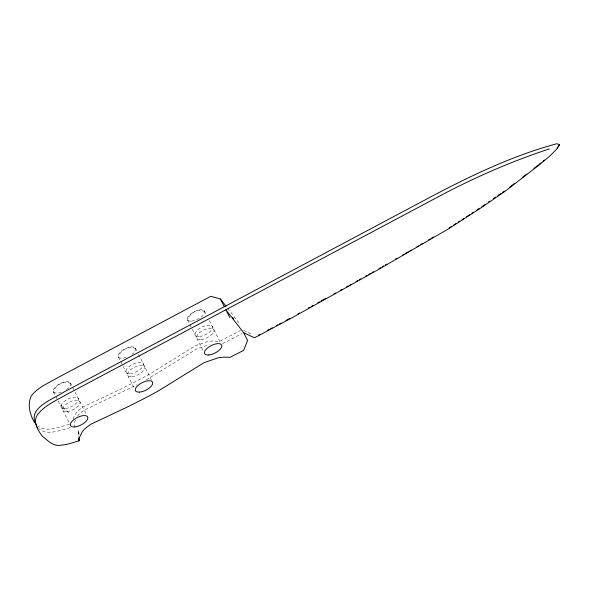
<?xml version="1.0" encoding="UTF-8"?>
<svg xmlns="http://www.w3.org/2000/svg" width="589" height="589" viewBox="0 0 589 589"><rect width="100%" height="100%" fill="white"/><g stroke="black" fill="none" stroke-linecap="round" stroke-linejoin="round"><path stroke-width="0.44" stroke-dasharray="2.94 2.21" d="M73.029 419.147L74.251 416.048L77.733 410.813L82.615 407.109L120.178 389.381L140.337 379.132L150.07 373.809L195.202 345.861L207.784 341.495L212.828 340.913L219.432 341.399L240.511 330.51M75.502 419.905L74.589 422.225L74.972 424.286L73.816 426.031M62.066 406.889L61.712 405.004L61.712 406.992L62.125 406.8L69.531 413.515M77.534 416.136L79.287 413.898L84.175 410.187L137.046 384.764M146.389 379.75L196.755 348.938L209.338 344.572M222.613 343.637L242.064 333.588M69.458 424.242C59.599 426.797 47.473 432.724 38.064 426.252M70.26 427.555C60.247 430.235 47.54 436.118 38.403 428.461M243.684 330.385L252.99 334.699M204.817 311.691C198.787 307.995 189.216 313.024 187.641 319.694L187.965 320.747M135.713 348.806C129.676 345.102 120.104 350.131 118.529 356.801L118.853 357.854M70.813 383.653C64.783 379.949 55.211 384.978 53.628 391.648L53.96 392.701M227.656 308.349L238.243 321.977L239.797 325.054M204.435 310.926L206.069 314.165M209.309 320.578L220.338 342.4M187.574 319.974L203.072 350.639M135.323 348.033L136.957 351.272M138.57 354.46L152.043 381.127M118.463 357.089L133.961 387.753M70.422 382.879L86.325 414.354M53.57 391.935L69.06 422.6M78.978 434.586L78.477 429.918L78.72 436.184M78.86 431.98L78.955 434.491M61.337 392.215A9.579 4.175 -26.8 0 1 53.916 388.806A9.579 4.175 -26.8 0 1 67.735 381.716A9.579 4.175 -26.8 0 1 66.461 389.587M126.237 357.368A9.579 4.175 -26.8 0 1 118.72 354.114A9.579 4.175 -26.8 0 1 132.238 346.855A9.579 4.175 -26.8 0 1 131.995 354.276M199.494 336.496A9.579 4.175 -26.8 0 0 212.533 327.366A9.579 4.175 -26.8 0 0 199.31 328.655A9.579 4.175 -26.8 0 0 199.494 336.496M130.383 373.603A9.579 4.175 -26.8 0 0 143.422 364.481A9.579 4.175 -26.8 0 0 130.198 365.769A9.579 4.175 -26.8 0 0 130.383 373.603M65.489 408.457A9.579 4.175 -26.8 0 0 78.528 399.327A9.579 4.175 -26.8 0 0 65.305 400.616A9.579 4.175 -26.8 0 0 65.489 408.457M191.719 321.101A9.579 4.175 -26.8 0 0 204.758 311.979A9.579 4.175 -26.8 0 0 191.535 313.267A9.579 4.175 -26.8 0 0 191.719 321.101M201.048 339.573A9.579 4.175 -26.8 0 0 214.087 330.444A9.579 4.175 -26.8 0 0 200.864 331.74A9.579 4.175 -26.8 0 0 201.048 339.573M131.936 376.688A9.579 4.175 -26.8 0 0 144.975 367.558A9.579 4.175 -26.8 0 0 131.759 368.847A9.579 4.175 -26.8 0 0 131.936 376.688M67.043 411.534A9.579 4.175 -26.8 0 0 80.082 402.405A9.579 4.175 -26.8 0 0 66.859 403.693A9.579 4.175 -26.8 0 0 67.043 411.534"/><path stroke-width="0.88" d="M549.346 148.914C510.803 161.585 473.497 177.937 437.737 197.079L65.674 395.013C55.66 400.785 44.322 405.512 37.247 415.098C32.682 422.21 37.954 430.36 42.29 436.154C47.834 440.543 53.555 447.125 61.462 445.07C67.455 444.805 73.095 442.457 78.823 440.852L78.823 438.864L82.151 431.965L84.426 429.057L90.61 424.352L128.91 406.285L148.722 396.213L158.176 391.044L203.875 362.758L218.32 357.759L224.063 357.103L230.004 357.346L243.64 350.374L247.571 340.442L243.684 332.748L225.859 309.792L229.747 317.493M36.363 424.787C26.026 408.177 54.166 398.746 64.12 391.935L436.184 193.995C474.808 173.88 514.683 155.025 556.848 143.723L559.55 144.71L556.679 149.194L549.22 156.615L538.987 165.067L505.274 191.131L481.876 207.262L448.42 228.893L377.564 270.027L290.856 318.399L254.544 337.777L243.684 332.748M78.823 438.864L79.176 440.749L79.088 437.193M557.106 148.03L559.55 144.71M538.92 164.567L540.967 162.881M543.014 161.187L544.376 160.061M522.48 177.37L526.772 174.035M533.914 168.469L538.206 165.126M509.529 187.317L514.565 183.451M481.809 206.761L485.424 204.192M488.318 202.13L489.768 201.099M493.383 198.53L495.599 197.05M497.815 195.57L500.775 193.59M502.248 192.603L504.471 191.123M466.643 216.715L469.676 214.727M471.951 213.233L473.468 212.239M476.501 210.244L479.534 208.256M449.112 227.914L451.402 226.456M453.692 224.998L455.982 223.548M458.264 222.09L459.788 221.118M462.078 219.668L464.368 218.21M416.983 246.798L418.536 245.863M420.855 244.457L422.409 243.515M428.608 239.76L430.154 238.825M379.058 268.628L380.619 267.723M382.18 266.817L383.741 265.911M385.302 265.006L386.87 264.1M431.737 237.919L433.32 237.014M395.528 259.123L397.126 258.21M402.714 255.03L404.304 254.124M405.902 253.218L408.302 251.856M409.892 250.943L411.49 250.038M346.626 286.865L348.209 285.974M349.792 285.083L351.375 284.2M356.124 281.527L357.707 280.644M359.29 279.753L360.873 278.862M365.622 276.197L367.205 275.306M368.788 274.422L370.371 273.532M371.953 272.641L373.536 271.75M297.96 313.885L299.558 312.987M308.334 308.084L309.924 307.186M311.522 306.295L313.12 305.404M317.898 302.724L319.496 301.833M321.093 300.942L325.879 298.262M333.86 293.867L335.458 292.991M340.251 290.377L341.848 289.501M258.512 335.126L260.124 334.265M267.384 330.385L269.004 329.523M270.616 328.662L272.228 327.801M276.263 325.651L277.875 324.789M279.488 323.928L281.1 323.067M285.945 320.482L289.979 318.332M78.823 440.852L79.162 440.351L79.176 440.749M225.985 306.192L220.411 299.021L210.81 296.274L57.317 377.917C48.195 383.284 37.674 387.393 31.143 396.139C27.212 404.827 29.98 415.267 34.906 423.005M36.466 426.083L37.431 427.275M232.662 317.478L233.774 318.914M220.411 299.021L224.306 306.714M208.83 354.968A9.579 4.175 -26.8 0 0 221.869 345.839A9.579 4.175 -26.8 0 0 208.646 347.127A9.579 4.175 -26.8 0 0 208.83 354.968M139.718 392.075A9.579 4.175 -26.8 0 0 152.757 382.946A9.579 4.175 -26.8 0 0 139.534 384.242A9.579 4.175 -26.8 0 0 139.718 392.075M74.818 426.922A9.579 4.175 -26.8 0 0 87.857 417.792A9.579 4.175 -26.8 0 0 74.634 419.088A9.579 4.175 -26.8 0 0 74.818 426.922"/></g></svg>
